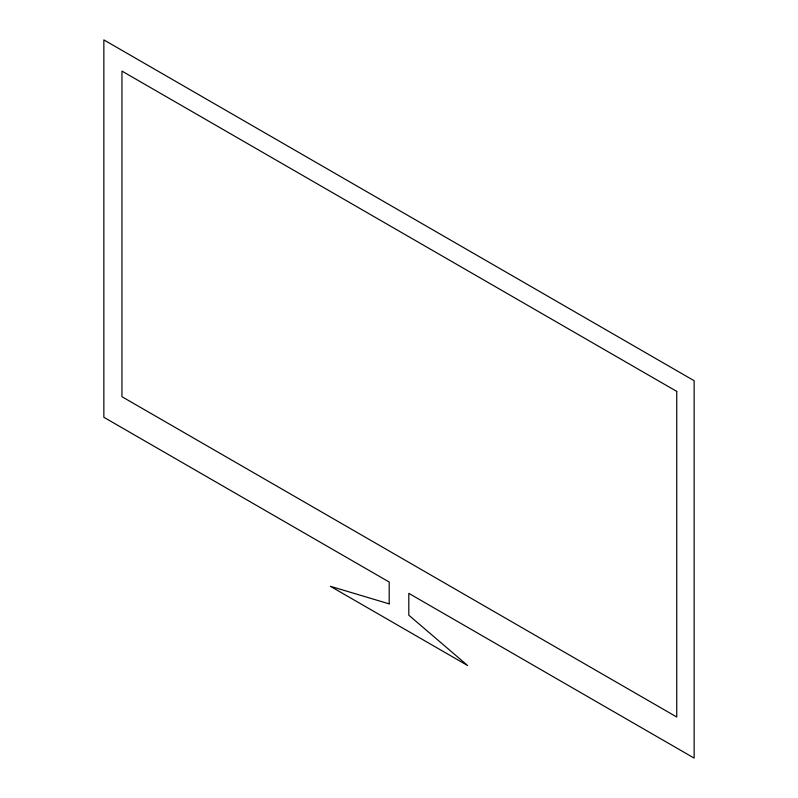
<?xml version="1.0" encoding="UTF-8"?>
<svg xmlns="http://www.w3.org/2000/svg" width="798" height="798" viewBox="0 0 798 798"><rect width="100%" height="100%" fill="white"/><g stroke="black" fill="none" stroke-linecap="round" stroke-linejoin="round"><path stroke-width="1.2" d="M389.195 603.877L330.342 586.281L467.658 665.562L408.805 615.198L408.805 593.353L694.15 758.1L694.15 380.716L103.85 39.9L103.85 417.284L389.195 582.031L389.195 603.877M676.744 391.399L121.954 71.092L121.954 396.706L676.744 717.013L676.744 391.399"/></g></svg>
